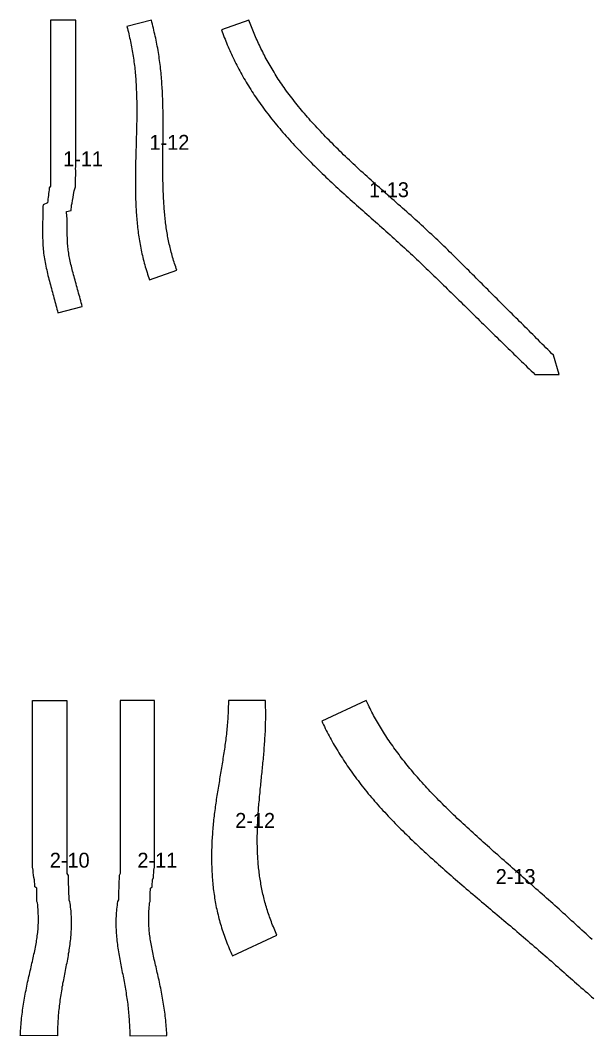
# Model space of a CAD drawing. Header units: metres. Extents: x 0 to 327, y -616 to 0.
# Drawn here: x 163.3 to 240, y -136.3 to 0 of the extents above; entities that cross this region are included whole.
import ezdxf

# ---------------------------------------------------------------- set-up
doc = ezdxf.new("R2010")
doc.units = ezdxf.units.M

msp = doc.modelspace()

# ---------------------------------------------------------------- linework, layer by layer
at = {"layer": 'F1_F'}
for points in [[(171.61, -38.42), (171.54, -38.16), (171.47, -37.9), (171.4, -37.65), (171.33, -37.39), (171.26, -37.13), (171.19, -36.88), (171.12, -36.62), (171.05, -36.37), (170.98, -36.12), (170.91, -35.87), (170.84, -35.62), (170.77, -35.37), (170.7, -35.12), (170.63, -34.88), (170.56, -34.63), (170.5, -34.39), (170.43, -34.15), (170.37, -33.91), (170.31, -33.68), (170.25, -33.45), (170.19, -33.22), (170.14, -32.99), (170.08, -32.76), (170.03, -32.54), (169.98, -32.32), (169.94, -32.1), (169.9, -31.89), (169.86, -31.68), (169.82, -31.47), (169.79, -31.26), (169.76, -31.05), (169.73, -30.84), (169.7, -30.64), (169.68, -30.43), (169.66, -30.22), (169.64, -30.01), (169.63, -29.8), (169.62, -29.58), (169.61, -29.37), (169.6, -29.15), (169.59, -28.93), (169.59, -28.71), (169.58, -28.48), (169.58, -28.26), (169.58, -28.03), (169.58, -27.79), (169.58, -27.56), (169.58, -27.1), (169.58, -26.75), (169.59, -26.72), (169.59, -26.68), (169.58, -26.61), (169.57, -26.52), (169.55, -26.41), (169.53, -26.27), (169.51, -26.11), (169.5, -25.89), (169.49, -25.68), (170.1, -25.53), (170.12, -25.33), (170.14, -25.1), (170.18, -24.83), (170.23, -24.53), (170.28, -24.18), (170.36, -23.8), (170.43, -23.37), (170.5, -22.89), (170.71, -22.36), (170.71, -22.15), (170.7, -22.05), (170.71, -21.75), (170.71, -21.44), (170.71, -21.13), (170.72, -20.81), (170.72, -20.5), (170.72, -20.2), (170.71, -19.89), (170.72, -19.68), (170.72, -19.5), (170.72, -19.25), (170.72, -19), (170.72, -18.75), (170.72, -18.5), (170.72, -18.25), (170.72, -18), (170.72, -17.75), (170.72, -17.5), (170.72, -17.25), (170.72, -17), (170.72, -16.75), (170.72, -16.5), (170.72, -16.25), (170.72, -16), (170.72, -15.75), (170.72, -15.5), (170.72, -15.25), (170.72, -15), (170.72, -14.75), (170.72, -14.5), (170.72, -14.25), (170.72, -14), (170.72, -13.75), (170.72, -13.5), (170.72, -13.25), (170.72, -13), (170.72, -12.75), (170.72, -12.5), (170.72, -12.25), (170.72, -12), (170.72, -11.75), (170.72, -11.5), (170.72, -11.25), (170.72, -11), (170.72, -10.75), (170.72, -10.5), (170.72, -10.25), (170.72, -10), (170.72, -9.75), (170.72, -9.5), (170.72, -9.25), (170.72, -9), (170.72, -8.75), (170.72, -8.5), (170.72, -8.25), (170.72, -8), (170.72, -7.75), (170.72, -7.5), (170.72, -7.25), (170.72, -7), (170.72, -6.75), (170.72, -6.5), (170.72, -6.25), (170.72, -6), (170.72, -5.75), (170.72, -5.5), (170.72, -5.25), (170.72, -5), (170.72, -4.75), (170.72, -4.5), (170.72, -4.25), (170.72, -4), (170.72, -3.75), (170.72, -3.5), (170.72, -3.25), (170.72, -3), (170.72, -2.75), (170.72, -2.5), (170.72, -2.25), (170.72, -2), (170.72, -1.75), (170.72, -1.5), (170.72, -1.25), (170.72, -1), (170.72, -0.75), (170.72, -0.5), (170.72, -0.25), (170.72, 0), (167.35, 0), (167.35, -0.25), (167.35, -0.5), (167.35, -0.75), (167.35, -1), (167.35, -1.25), (167.35, -1.5), (167.35, -1.75), (167.35, -2), (167.35, -2.25), (167.35, -2.5), (167.35, -2.75), (167.35, -3), (167.35, -3.25), (167.35, -3.5), (167.35, -3.75), (167.35, -4), (167.35, -4.25), (167.35, -4.5), (167.35, -4.75), (167.35, -5), (167.35, -5.25), (167.35, -5.5), (167.35, -5.75), (167.35, -6), (167.35, -6.25), (167.35, -6.5), (167.35, -6.75), (167.35, -7), (167.35, -7.25), (167.35, -7.5), (167.35, -7.75), (167.35, -8), (167.35, -8.25), (167.35, -8.5), (167.35, -8.75), (167.35, -9), (167.35, -9.25), (167.35, -9.5), (167.35, -9.75), (167.35, -10), (167.35, -10.25), (167.35, -10.5), (167.35, -10.75), (167.35, -11), (167.35, -11.25), (167.35, -11.5), (167.35, -11.75), (167.35, -12), (167.35, -12.25), (167.35, -12.5), (167.35, -12.75), (167.35, -13), (167.35, -13.25), (167.35, -13.5), (167.35, -13.75), (167.35, -14), (167.35, -14.25), (167.35, -14.5), (167.35, -14.75), (167.35, -15), (167.35, -15.25), (167.35, -15.5), (167.35, -15.75), (167.35, -16), (167.35, -16.25), (167.35, -16.5), (167.35, -16.75), (167.35, -17), (167.35, -17.25), (167.35, -17.5), (167.35, -17.75), (167.35, -18), (167.35, -18.25), (167.35, -18.5), (167.35, -18.75), (167.35, -19), (167.35, -19.25), (167.35, -19.5), (167.35, -19.75), (167.35, -20), (167.35, -20.25), (167.35, -20.5), (167.35, -20.75), (167.35, -21), (167.35, -21.25), (167.35, -21.5), (167.35, -21.75), (167.35, -22), (167.35, -22.25), (167.17, -22.5), (167.14, -22.75), (167.11, -23), (167.08, -23.25), (167.05, -23.5), (167.02, -23.75), (166.99, -24), (166.96, -24.25), (166.93, -24.5), (166.34, -24.75), (166.33, -25), (166.33, -25.25), (166.32, -25.5), (166.32, -25.75), (166.31, -26), (166.3, -26.25), (166.3, -26.5), (166.29, -26.75), (166.28, -27), (166.28, -27.25), (166.27, -27.5), (166.27, -27.75), (166.26, -28), (166.26, -28.25), (166.26, -28.5), (166.27, -28.75), (166.27, -29), (166.28, -29.25), (166.29, -29.5), (166.3, -29.75), (166.31, -30), (166.33, -30.25), (166.35, -30.5), (166.37, -30.75), (166.39, -31), (166.42, -31.25), (166.45, -31.5), (166.49, -31.75), (166.53, -32), (166.57, -32.25), (166.62, -32.5), (166.67, -32.75), (166.72, -33), (166.77, -33.25), (166.83, -33.5), (166.88, -33.75), (166.94, -34), (167, -34.25), (167.07, -34.5), (167.13, -34.75), (167.2, -35), (167.26, -35.25), (167.33, -35.5), (167.4, -35.75), (167.46, -36), (167.53, -36.25), (167.6, -36.5), (167.67, -36.75), (167.74, -37), (167.8, -37.25), (167.87, -37.5), (167.94, -37.75), (168.01, -38), (168.07, -38.25), (168.14, -38.5), (168.2, -38.75), (168.27, -39), (168.33, -39.25), (171.61, -38.42)], [(184.31, -33.54), (184.23, -33.32), (184.15, -33.1), (184.08, -32.88), (184, -32.66), (183.93, -32.44), (183.86, -32.22), (183.8, -32), (183.73, -31.78), (183.67, -31.56), (183.61, -31.35), (183.55, -31.13), (183.5, -30.91), (183.44, -30.69), (183.39, -30.48), (183.34, -30.26), (183.29, -30.04), (183.24, -29.82), (183.19, -29.6), (183.15, -29.39), (183.11, -29.17), (183.07, -28.95), (183.03, -28.73), (182.99, -28.51), (182.95, -28.28), (182.92, -28.06), (182.89, -27.84), (182.86, -27.62), (182.83, -27.39), (182.8, -27.17), (182.77, -26.94), (182.74, -26.71), (182.72, -26.49), (182.69, -26.26), (182.67, -26.03), (182.65, -25.8), (182.63, -25.57), (182.61, -25.34), (182.6, -25.11), (182.58, -24.88), (182.56, -24.65), (182.55, -24.42), (182.54, -24.19), (182.52, -23.95), (182.51, -23.72), (182.5, -23.48), (182.49, -23.25), (182.48, -23.01), (182.47, -22.78), (182.47, -22.54), (182.46, -22.3), (182.45, -22.06), (182.45, -21.82), (182.44, -21.58), (182.44, -21.34), (182.44, -21.1), (182.43, -20.86), (182.43, -20.62), (182.43, -20.38), (182.43, -20.14), (182.43, -19.89), (182.43, -19.65), (182.43, -19.4), (182.43, -19.16), (182.43, -18.91), (182.43, -18.67), (182.43, -18.42), (182.43, -18.17), (182.43, -17.93), (182.43, -17.68), (182.44, -17.43), (182.44, -17.18), (182.44, -16.93), (182.44, -16.68), (182.45, -16.43), (182.45, -16.18), (182.45, -15.93), (182.45, -15.67), (182.45, -15.42), (182.46, -15.17), (182.46, -14.91), (182.46, -14.66), (182.46, -14.4), (182.46, -14.14), (182.46, -13.89), (182.46, -13.63), (182.46, -13.37), (182.46, -13.11), (182.46, -12.85), (182.45, -12.59), (182.45, -12.33), (182.45, -12.07), (182.44, -11.81), (182.44, -11.55), (182.43, -11.29), (182.42, -11.03), (182.41, -10.76), (182.4, -10.5), (182.39, -10.24), (182.38, -9.97), (182.37, -9.71), (182.36, -9.44), (182.34, -9.18), (182.33, -8.91), (182.31, -8.64), (182.29, -8.37), (182.27, -8.11), (182.25, -7.84), (182.23, -7.57), (182.2, -7.3), (182.18, -7.03), (182.15, -6.76), (182.12, -6.49), (182.09, -6.22), (182.06, -5.95), (182.03, -5.67), (181.99, -5.4), (181.95, -5.13), (181.91, -4.85), (181.87, -4.58), (181.82, -4.31), (181.78, -4.03), (181.73, -3.76), (181.68, -3.48), (181.63, -3.21), (181.57, -2.94), (181.52, -2.66), (181.46, -2.39), (181.4, -2.12), (181.34, -1.85), (181.28, -1.59), (181.21, -1.32), (181.15, -1.05), (181.08, -0.79), (181.02, -0.52), (180.95, -0.26), (180.88, 0), (177.61, -0.83), (177.67, -1.08), (177.73, -1.33), (177.79, -1.58), (177.85, -1.83), (177.91, -2.08), (177.96, -2.33), (178.02, -2.58), (178.07, -2.83), (178.13, -3.08), (178.18, -3.33), (178.22, -3.58), (178.27, -3.83), (178.32, -4.08), (178.36, -4.33), (178.4, -4.58), (178.44, -4.83), (178.48, -5.08), (178.51, -5.33), (178.55, -5.58), (178.58, -5.83), (178.61, -6.08), (178.64, -6.33), (178.66, -6.58), (178.69, -6.83), (178.71, -7.08), (178.74, -7.33), (178.76, -7.58), (178.78, -7.83), (178.79, -8.08), (178.81, -8.33), (178.83, -8.58), (178.84, -8.83), (178.85, -9.08), (178.86, -9.33), (178.87, -9.58), (178.88, -9.83), (178.89, -10.08), (178.9, -10.33), (178.9, -10.58), (178.91, -10.83), (178.91, -11.08), (178.92, -11.33), (178.92, -11.58), (178.92, -11.83), (178.92, -12.08), (178.92, -12.33), (178.92, -12.58), (178.92, -12.83), (178.91, -13.08), (178.91, -13.33), (178.91, -13.58), (178.9, -13.83), (178.9, -14.08), (178.89, -14.33), (178.89, -14.58), (178.88, -14.83), (178.88, -15.08), (178.87, -15.33), (178.86, -15.58), (178.86, -15.83), (178.85, -16.08), (178.84, -16.33), (178.84, -16.58), (178.83, -16.83), (178.82, -17.08), (178.81, -17.33), (178.81, -17.58), (178.8, -17.83), (178.79, -18.08), (178.79, -18.33), (178.78, -18.58), (178.77, -18.83), (178.77, -19.08), (178.76, -19.33), (178.76, -19.58), (178.75, -19.83), (178.75, -20.08), (178.75, -20.33), (178.74, -20.58), (178.74, -20.83), (178.74, -21.08), (178.74, -21.33), (178.73, -21.58), (178.73, -21.83), (178.74, -22.08), (178.74, -22.33), (178.74, -22.58), (178.74, -22.83), (178.75, -23.08), (178.75, -23.33), (178.76, -23.58), (178.76, -23.83), (178.77, -24.08), (178.78, -24.33), (178.79, -24.58), (178.8, -24.83), (178.81, -25.08), (178.83, -25.33), (178.84, -25.58), (178.86, -25.83), (178.87, -26.08), (178.89, -26.33), (178.91, -26.58), (178.93, -26.83), (178.96, -27.08), (178.98, -27.33), (179.01, -27.58), (179.04, -27.83), (179.07, -28.08), (179.1, -28.33), (179.13, -28.58), (179.17, -28.83), (179.2, -29.08), (179.24, -29.33), (179.28, -29.58), (179.32, -29.83), (179.37, -30.08), (179.42, -30.33), (179.46, -30.58), (179.51, -30.83), (179.57, -31.08), (179.62, -31.33), (179.68, -31.58), (179.74, -31.83), (179.8, -32.08), (179.87, -32.33), (179.93, -32.58), (180, -32.83), (180.07, -33.08), (180.15, -33.33), (180.22, -33.58), (180.3, -33.83), (180.38, -34.08), (180.46, -34.33), (180.55, -34.58), (180.63, -34.83), (184.31, -33.54)], [(234.63, -44.7), (234.38, -44.45), (234.12, -44.2), (233.87, -43.95), (233.62, -43.7), (233.37, -43.45), (233.11, -43.2), (232.86, -42.95), (232.61, -42.69), (232.36, -42.44), (232.1, -42.19), (231.85, -41.94), (231.6, -41.68), (231.34, -41.43), (231.09, -41.18), (230.83, -40.92), (230.58, -40.67), (230.32, -40.42), (230.07, -40.17), (229.81, -39.92), (229.56, -39.66), (229.31, -39.41), (229.06, -39.16), (228.81, -38.91), (228.56, -38.66), (228.31, -38.41), (228.05, -38.16), (227.8, -37.91), (227.55, -37.66), (227.3, -37.4), (227.05, -37.15), (226.8, -36.9), (226.55, -36.65), (226.29, -36.39), (226.04, -36.14), (225.79, -35.89), (225.53, -35.63), (225.28, -35.38), (225.02, -35.13), (224.77, -34.87), (224.51, -34.62), (224.26, -34.36), (224, -34.11), (223.75, -33.86), (223.49, -33.6), (223.24, -33.35), (222.98, -33.1), (222.72, -32.84), (222.47, -32.59), (222.21, -32.34), (221.96, -32.08), (221.7, -31.83), (221.45, -31.58), (221.19, -31.32), (220.93, -31.07), (220.67, -30.81), (220.4, -30.55), (220.14, -30.3), (219.87, -30.04), (219.61, -29.79), (219.34, -29.53), (219.07, -29.27), (218.8, -29.02), (218.53, -28.76), (218.25, -28.51), (217.98, -28.25), (217.7, -28), (217.42, -27.74), (217.15, -27.49), (216.87, -27.23), (216.59, -26.98), (216.31, -26.72), (216.03, -26.47), (215.75, -26.21), (215.46, -25.96), (215.18, -25.71), (214.89, -25.46), (214.61, -25.2), (214.33, -24.95), (214.04, -24.7), (213.76, -24.45), (213.47, -24.2), (213.19, -23.95), (212.91, -23.7), (212.63, -23.45), (212.34, -23.2), (212.06, -22.95), (211.78, -22.7), (211.5, -22.45), (211.22, -22.2), (210.94, -21.96), (210.66, -21.71), (210.39, -21.46), (210.11, -21.22), (209.84, -20.97), (209.57, -20.72), (209.3, -20.48), (209.03, -20.23), (208.76, -19.99), (208.5, -19.74), (208.24, -19.5), (207.98, -19.26), (207.72, -19.01), (207.47, -18.77), (207.21, -18.53), (206.96, -18.28), (206.7, -18.04), (206.45, -17.8), (206.2, -17.55), (205.96, -17.31), (205.71, -17.07), (205.47, -16.83), (205.23, -16.58), (204.99, -16.34), (204.75, -16.1), (204.51, -15.86), (204.27, -15.62), (204.04, -15.38), (203.81, -15.14), (203.58, -14.9), (203.35, -14.66), (203.13, -14.42), (202.91, -14.18), (202.69, -13.94), (202.48, -13.71), (202.27, -13.47), (202.06, -13.23), (201.85, -13), (201.65, -12.76), (201.44, -12.53), (201.24, -12.29), (201.04, -12.06), (200.85, -11.82), (200.66, -11.59), (200.47, -11.35), (200.28, -11.12), (200.09, -10.89), (199.91, -10.65), (199.73, -10.42), (199.55, -10.19), (199.38, -9.95), (199.21, -9.72), (199.04, -9.49), (198.87, -9.26), (198.71, -9.03), (198.55, -8.8), (198.39, -8.57), (198.23, -8.35), (198.08, -8.12), (197.93, -7.89), (197.79, -7.66), (197.64, -7.44), (197.5, -7.21), (197.36, -6.98), (197.22, -6.75), (197.09, -6.53), (196.95, -6.3), (196.82, -6.07), (196.69, -5.84), (196.56, -5.61), (196.43, -5.39), (196.31, -5.16), (196.18, -4.93), (196.06, -4.7), (195.94, -4.48), (195.83, -4.25), (195.71, -4.02), (195.6, -3.8), (195.49, -3.57), (195.38, -3.35), (195.27, -3.12), (195.17, -2.9), (195.07, -2.67), (194.97, -2.45), (194.87, -2.23), (194.77, -2), (194.67, -1.78), (194.58, -1.56), (194.49, -1.33), (194.4, -1.11), (194.31, -0.89), (194.23, -0.66), (194.14, -0.44), (194.06, -0.22), (193.98, 0), (190.31, -1.29), (190.4, -1.54), (190.49, -1.79), (190.58, -2.04), (190.67, -2.29), (190.77, -2.54), (190.87, -2.79), (190.97, -3.04), (191.08, -3.29), (191.18, -3.54), (191.29, -3.79), (191.4, -4.04), (191.51, -4.29), (191.63, -4.54), (191.74, -4.79), (191.86, -5.04), (191.98, -5.29), (192.11, -5.54), (192.23, -5.79), (192.36, -6.04), (192.49, -6.29), (192.62, -6.54), (192.75, -6.79), (192.89, -7.04), (193.03, -7.29), (193.17, -7.54), (193.31, -7.79), (193.46, -8.04), (193.6, -8.29), (193.75, -8.54), (193.91, -8.79), (194.06, -9.04), (194.22, -9.29), (194.38, -9.54), (194.54, -9.79), (194.7, -10.04), (194.87, -10.29), (195.04, -10.54), (195.21, -10.79), (195.39, -11.04), (195.57, -11.29), (195.75, -11.54), (195.93, -11.79), (196.12, -12.04), (196.31, -12.29), (196.5, -12.54), (196.69, -12.79), (196.89, -13.04), (197.08, -13.29), (197.29, -13.54), (197.49, -13.79), (197.69, -14.04), (197.9, -14.29), (198.11, -14.54), (198.32, -14.79), (198.54, -15.04), (198.76, -15.29), (198.98, -15.54), (199.2, -15.79), (199.42, -16.04), (199.65, -16.29), (199.88, -16.54), (200.11, -16.79), (200.34, -17.04), (200.58, -17.29), (200.82, -17.54), (201.06, -17.79), (201.3, -18.04), (201.54, -18.29), (201.79, -18.54), (202.04, -18.79), (202.29, -19.04), (202.53, -19.29), (202.79, -19.54), (203.04, -19.79), (203.29, -20.04), (203.55, -20.29), (203.81, -20.54), (204.07, -20.79), (204.33, -21.04), (204.59, -21.29), (204.86, -21.54), (205.12, -21.79), (205.39, -22.04), (205.66, -22.29), (205.93, -22.54), (206.2, -22.79), (206.47, -23.04), (206.75, -23.29), (207.03, -23.54), (207.3, -23.79), (207.58, -24.04), (207.86, -24.29), (208.14, -24.54), (208.42, -24.79), (208.71, -25.04), (208.99, -25.29), (209.27, -25.54), (209.55, -25.79), (209.83, -26.04), (210.11, -26.29), (210.4, -26.54), (210.68, -26.79), (210.96, -27.04), (211.24, -27.29), (211.53, -27.54), (211.81, -27.79), (212.09, -28.04), (212.37, -28.29), (212.65, -28.54), (212.93, -28.79), (213.21, -29.04), (213.49, -29.29), (213.76, -29.54), (214.04, -29.79), (214.31, -30.04), (214.58, -30.29), (214.86, -30.54), (215.13, -30.79), (215.4, -31.04), (215.67, -31.29), (215.94, -31.54), (216.2, -31.79), (216.47, -32.04), (216.74, -32.29), (217, -32.54), (217.26, -32.79), (217.52, -33.04), (217.78, -33.29), (218.05, -33.54), (218.3, -33.79), (218.56, -34.04), (218.82, -34.29), (219.08, -34.54), (219.34, -34.79), (219.6, -35.04), (219.85, -35.29), (220.11, -35.54), (220.37, -35.79), (220.62, -36.04), (220.88, -36.29), (221.14, -36.54), (221.4, -36.79), (221.65, -37.04), (221.91, -37.29), (222.16, -37.54), (222.42, -37.79), (222.68, -38.04), (222.93, -38.29), (223.19, -38.54), (223.44, -38.79), (223.69, -39.04), (223.95, -39.29), (224.2, -39.54), (224.46, -39.79), (224.71, -40.04), (224.96, -40.29), (225.22, -40.54), (225.47, -40.79), (225.73, -41.04), (225.98, -41.29), (226.24, -41.54), (226.49, -41.79), (226.75, -42.04), (227, -42.29), (227.26, -42.54), (227.51, -42.79), (227.77, -43.04), (228.03, -43.29), (228.28, -43.54), (228.54, -43.79), (228.8, -44.04), (229.05, -44.29), (229.31, -44.54), (229.56, -44.79), (229.82, -45.04), (230.07, -45.29), (230.33, -45.54), (230.58, -45.79), (230.84, -46.04), (231.1, -46.29), (231.35, -46.54), (231.61, -46.79), (231.87, -47.04), (232.13, -47.29), (232.38, -47.54), (235.65, -47.54), (234.88, -44.95), (234.63, -44.7)]]:
    msp.add_lwpolyline(points, close=True, dxfattribs=at)
at = {"layer": 'F2_F'}
for points in [[(163.28, -136.26), (163.29, -136.14), (163.3, -135.86), (163.32, -135.59), (163.34, -135.32), (163.36, -135.04), (163.38, -134.77), (163.41, -134.49), (163.43, -134.22), (163.46, -133.95), (163.49, -133.67), (163.53, -133.4), (163.56, -133.13), (163.6, -132.85), (163.64, -132.58), (163.68, -132.31), (163.72, -132.04), (163.76, -131.77), (163.81, -131.5), (163.85, -131.23), (163.9, -130.96), (163.95, -130.7), (164, -130.43), (164.05, -130.16), (164.1, -129.9), (164.16, -129.63), (164.21, -129.37), (164.27, -129.11), (164.33, -128.84), (164.38, -128.58), (164.44, -128.33), (164.5, -128.07), (164.56, -127.81), (164.62, -127.56), (164.68, -127.3), (164.74, -127.05), (164.79, -126.8), (164.85, -126.56), (164.91, -126.31), (164.96, -126.07), (165.02, -125.83), (165.07, -125.59), (165.12, -125.35), (165.17, -125.11), (165.22, -124.88), (165.27, -124.65), (165.32, -124.42), (165.36, -124.19), (165.4, -123.97), (165.44, -123.75), (165.48, -123.52), (165.51, -123.31), (165.54, -123.09), (165.57, -122.88), (165.6, -122.66), (165.62, -122.45), (165.64, -122.24), (165.66, -122.03), (165.68, -121.82), (165.69, -121.61), (165.7, -121.41), (165.71, -121.2), (165.71, -120.99), (165.71, -120.76), (165.71, -120.55), (165.71, -120.37), (165.71, -120.17), (165.7, -119.97), (165.69, -119.75), (165.68, -119.53), (165.66, -119.3), (165.64, -119.06), (165.62, -118.73), (165.59, -118.43), (165.52, -118.25), (165.52, -118.06), (165.52, -117.86), (165.51, -117.61), (165.5, -117.38), (165.5, -117.18), (165.5, -116.98), (165.5, -116.74), (165.49, -116.5), (165.25, -116.29), (165.24, -116.09), (165.23, -115.88), (165.21, -115.62), (165.19, -115.35), (165.08, -115.05), (165.05, -114.74), (165.03, -114.4), (165.01, -114.05), (164.93, -113.67), (164.93, -113.41), (164.93, -113.19), (164.93, -112.89), (164.92, -112.58), (164.92, -112.28), (164.92, -112.02), (164.92, -111.78), (164.92, -111.51), (164.92, -111.24), (164.92, -111.01), (164.92, -110.78), (164.92, -110.53), (164.92, -110.28), (164.92, -110.03), (164.92, -109.78), (164.92, -109.53), (164.92, -109.28), (164.92, -109.03), (164.92, -108.78), (164.92, -108.53), (164.92, -108.28), (164.92, -108.03), (164.92, -107.78), (164.92, -107.53), (164.92, -107.28), (164.92, -107.03), (164.92, -106.78), (164.92, -106.53), (164.92, -106.28), (164.92, -106.03), (164.92, -105.78), (164.92, -105.53), (164.92, -105.28), (164.92, -105.03), (164.92, -104.78), (164.92, -104.53), (164.92, -104.28), (164.92, -104.03), (164.92, -103.78), (164.92, -103.53), (164.92, -103.28), (164.92, -103.03), (164.92, -102.78), (164.92, -102.53), (164.92, -102.28), (164.92, -102.03), (164.92, -101.78), (164.92, -101.53), (164.92, -101.28), (164.92, -101.03), (164.92, -100.78), (164.92, -100.53), (164.92, -100.28), (164.92, -100.03), (164.92, -99.78), (164.92, -99.53), (164.92, -99.28), (164.92, -99.03), (164.92, -98.78), (164.92, -98.53), (164.92, -98.28), (164.92, -98.03), (164.92, -97.78), (164.92, -97.53), (164.92, -97.28), (164.92, -97.03), (164.92, -96.78), (164.92, -96.53), (164.92, -96.28), (164.92, -96.03), (164.92, -95.78), (164.92, -95.53), (164.92, -95.28), (164.92, -95.03), (164.92, -94.78), (164.92, -94.53), (164.92, -94.28), (164.92, -94.03), (164.92, -93.78), (164.92, -93.53), (164.92, -93.28), (164.92, -93.03), (164.92, -92.78), (164.92, -92.53), (164.92, -92.28), (164.92, -92.03), (164.92, -91.78), (164.92, -91.53), (164.92, -91.28), (168.22, -91.28), (168.22, -91.28), (169.54, -91.28), (169.54, -91.53), (169.54, -91.78), (169.54, -92.03), (169.54, -92.28), (169.54, -92.53), (169.54, -92.78), (169.54, -93.03), (169.54, -93.28), (169.54, -93.53), (169.54, -93.78), (169.54, -94.03), (169.54, -94.28), (169.54, -94.53), (169.54, -94.78), (169.54, -95.03), (169.54, -95.28), (169.54, -95.53), (169.54, -95.78), (169.54, -96.03), (169.54, -96.28), (169.54, -96.53), (169.54, -96.78), (169.54, -97.03), (169.54, -97.28), (169.54, -97.53), (169.54, -97.78), (169.54, -98.03), (169.54, -98.28), (169.54, -98.53), (169.54, -98.78), (169.54, -99.03), (169.54, -99.28), (169.54, -99.53), (169.54, -99.78), (169.54, -100.03), (169.54, -100.28), (169.54, -100.53), (169.54, -100.78), (169.54, -101.03), (169.54, -101.28), (169.54, -101.53), (169.54, -101.78), (169.54, -102.03), (169.54, -102.28), (169.54, -102.53), (169.54, -102.78), (169.54, -103.03), (169.54, -103.28), (169.54, -103.53), (169.54, -103.78), (169.54, -104.03), (169.54, -104.28), (169.54, -104.53), (169.54, -104.78), (169.54, -105.03), (169.54, -105.28), (169.54, -105.53), (169.54, -105.78), (169.54, -106.03), (169.54, -106.28), (169.54, -106.53), (169.54, -106.78), (169.54, -107.03), (169.54, -107.28), (169.54, -107.53), (169.54, -107.78), (169.54, -108.03), (169.54, -108.28), (169.54, -108.53), (169.54, -108.78), (169.54, -109.03), (169.54, -109.28), (169.54, -109.53), (169.54, -109.78), (169.54, -110.03), (169.54, -110.28), (169.54, -110.53), (169.54, -110.78), (169.54, -111.03), (169.54, -111.28), (169.54, -111.53), (169.54, -111.78), (169.54, -112.03), (169.54, -112.28), (169.54, -112.53), (169.54, -112.78), (169.54, -113.03), (169.54, -113.28), (169.54, -113.53), (169.54, -113.78), (169.54, -114.03), (169.54, -114.28), (169.54, -114.53), (169.69, -114.78), (169.7, -115.03), (169.71, -115.28), (169.71, -115.53), (169.72, -115.78), (169.73, -116.03), (169.74, -116.28), (169.75, -116.53), (169.75, -116.78), (169.76, -117.03), (169.77, -117.28), (169.78, -117.53), (169.78, -117.78), (169.79, -118.03), (169.9, -118.28), (169.94, -118.53), (169.97, -118.78), (170, -119.03), (170.03, -119.28), (170.05, -119.53), (170.07, -119.78), (170.09, -120.03), (170.1, -120.28), (170.11, -120.53), (170.12, -120.78), (170.12, -121.03), (170.12, -121.28), (170.12, -121.53), (170.11, -121.78), (170.1, -122.03), (170.09, -122.28), (170.08, -122.53), (170.06, -122.78), (170.04, -123.03), (170.01, -123.28), (169.98, -123.53), (169.95, -123.78), (169.92, -124.03), (169.89, -124.28), (169.85, -124.53), (169.82, -124.78), (169.78, -125.03), (169.73, -125.28), (169.69, -125.53), (169.65, -125.78), (169.6, -126.03), (169.56, -126.28), (169.51, -126.53), (169.46, -126.78), (169.41, -127.03), (169.36, -127.28), (169.31, -127.53), (169.26, -127.78), (169.21, -128.03), (169.16, -128.28), (169.12, -128.53), (169.07, -128.78), (169.02, -129.03), (168.97, -129.28), (168.93, -129.53), (168.88, -129.78), (168.84, -130.03), (168.8, -130.28), (168.76, -130.53), (168.72, -130.78), (168.68, -131.03), (168.64, -131.28), (168.61, -131.53), (168.58, -131.78), (168.54, -132.03), (168.52, -132.28), (168.49, -132.53), (168.46, -132.78), (168.43, -133.03), (168.41, -133.28), (168.39, -133.53), (168.37, -133.78), (168.35, -134.03), (168.33, -134.28), (168.32, -134.53), (168.31, -134.78), (168.29, -135.03), (168.28, -135.28), (168.28, -135.53), (168.27, -135.78), (168.27, -136.03), (168.26, -136.28), (163.28, -136.26)], [(182.96, -136.26), (182.95, -136.14), (182.94, -135.86), (182.92, -135.59), (182.9, -135.32), (182.88, -135.04), (182.86, -134.77), (182.83, -134.49), (182.81, -134.22), (182.78, -133.95), (182.75, -133.67), (182.72, -133.4), (182.68, -133.13), (182.64, -132.85), (182.61, -132.58), (182.57, -132.31), (182.53, -132.04), (182.48, -131.77), (182.44, -131.5), (182.39, -131.23), (182.34, -130.96), (182.29, -130.7), (182.24, -130.43), (182.19, -130.16), (182.14, -129.9), (182.08, -129.63), (182.03, -129.37), (181.97, -129.11), (181.92, -128.84), (181.86, -128.58), (181.8, -128.33), (181.74, -128.07), (181.68, -127.81), (181.62, -127.56), (181.57, -127.3), (181.51, -127.05), (181.45, -126.8), (181.39, -126.56), (181.34, -126.31), (181.28, -126.07), (181.22, -125.83), (181.17, -125.59), (181.12, -125.35), (181.07, -125.11), (181.02, -124.88), (180.97, -124.65), (180.93, -124.42), (180.88, -124.19), (180.84, -123.97), (180.8, -123.75), (180.77, -123.52), (180.73, -123.31), (180.7, -123.09), (180.67, -122.88), (180.64, -122.66), (180.62, -122.45), (180.6, -122.24), (180.58, -122.03), (180.57, -121.82), (180.55, -121.61), (180.54, -121.41), (180.54, -121.2), (180.53, -120.99), (180.53, -120.76), (180.53, -120.55), (180.53, -120.37), (180.54, -120.17), (180.54, -119.97), (180.55, -119.75), (180.56, -119.53), (180.58, -119.3), (180.6, -119.06), (180.63, -118.73), (180.65, -118.43), (180.72, -118.25), (180.72, -118.06), (180.73, -117.86), (180.73, -117.61), (180.74, -117.38), (180.74, -117.18), (180.74, -116.98), (180.75, -116.74), (180.75, -116.5), (180.99, -116.29), (181, -116.09), (181.01, -115.88), (181.03, -115.62), (181.05, -115.35), (181.17, -115.05), (181.19, -114.74), (181.21, -114.4), (181.23, -114.05), (181.32, -113.67), (181.32, -113.41), (181.31, -113.19), (181.32, -112.89), (181.32, -112.58), (181.32, -112.28), (181.32, -112.02), (181.32, -111.78), (181.32, -111.51), (181.32, -111.24), (181.32, -111.01), (181.32, -110.78), (181.32, -110.53), (181.32, -110.28), (181.32, -110.03), (181.32, -109.78), (181.32, -109.53), (181.32, -109.28), (181.32, -109.03), (181.32, -108.78), (181.32, -108.53), (181.32, -108.28), (181.32, -108.03), (181.32, -107.78), (181.32, -107.53), (181.32, -107.28), (181.32, -107.03), (181.32, -106.78), (181.32, -106.53), (181.32, -106.28), (181.32, -106.03), (181.32, -105.78), (181.32, -105.53), (181.32, -105.28), (181.32, -105.03), (181.32, -104.78), (181.32, -104.53), (181.32, -104.28), (181.32, -104.03), (181.32, -103.78), (181.32, -103.53), (181.32, -103.28), (181.32, -103.03), (181.32, -102.78), (181.32, -102.53), (181.32, -102.28), (181.32, -102.03), (181.32, -101.78), (181.32, -101.53), (181.32, -101.28), (181.32, -101.03), (181.32, -100.78), (181.32, -100.53), (181.32, -100.28), (181.32, -100.03), (181.32, -99.78), (181.32, -99.53), (181.32, -99.28), (181.32, -99.03), (181.32, -98.78), (181.32, -98.53), (181.32, -98.28), (181.32, -98.03), (181.32, -97.78), (181.32, -97.53), (181.32, -97.28), (181.32, -97.03), (181.32, -96.78), (181.32, -96.53), (181.32, -96.28), (181.32, -96.03), (181.32, -95.78), (181.32, -95.53), (181.32, -95.28), (181.32, -95.03), (181.32, -94.78), (181.32, -94.53), (181.32, -94.28), (181.32, -94.03), (181.32, -93.78), (181.32, -93.53), (181.32, -93.28), (181.32, -93.03), (181.32, -92.78), (181.32, -92.53), (181.32, -92.28), (181.32, -92.03), (181.32, -91.78), (181.32, -91.53), (181.32, -91.28), (178.02, -91.28), (178.02, -91.28), (176.71, -91.28), (176.71, -91.53), (176.71, -91.78), (176.71, -92.03), (176.71, -92.28), (176.71, -92.53), (176.71, -92.78), (176.71, -93.03), (176.71, -93.28), (176.71, -93.53), (176.71, -93.78), (176.71, -94.03), (176.71, -94.28), (176.71, -94.53), (176.71, -94.78), (176.71, -95.03), (176.71, -95.28), (176.71, -95.53), (176.71, -95.78), (176.71, -96.03), (176.71, -96.28), (176.71, -96.53), (176.71, -96.78), (176.71, -97.03), (176.71, -97.28), (176.71, -97.53), (176.71, -97.78), (176.71, -98.03), (176.71, -98.28), (176.71, -98.53), (176.71, -98.78), (176.71, -99.03), (176.71, -99.28), (176.71, -99.53), (176.71, -99.78), (176.71, -100.03), (176.71, -100.28), (176.71, -100.53), (176.71, -100.78), (176.71, -101.03), (176.71, -101.28), (176.71, -101.53), (176.71, -101.78), (176.71, -102.03), (176.71, -102.28), (176.71, -102.53), (176.71, -102.78), (176.71, -103.03), (176.71, -103.28), (176.71, -103.53), (176.71, -103.78), (176.71, -104.03), (176.71, -104.28), (176.71, -104.53), (176.71, -104.78), (176.71, -105.03), (176.71, -105.28), (176.71, -105.53), (176.71, -105.78), (176.71, -106.03), (176.71, -106.28), (176.71, -106.53), (176.71, -106.78), (176.71, -107.03), (176.71, -107.28), (176.71, -107.53), (176.71, -107.78), (176.71, -108.03), (176.71, -108.28), (176.71, -108.53), (176.71, -108.78), (176.71, -109.03), (176.71, -109.28), (176.71, -109.53), (176.71, -109.78), (176.71, -110.03), (176.71, -110.28), (176.71, -110.53), (176.71, -110.78), (176.71, -111.03), (176.71, -111.28), (176.71, -111.53), (176.71, -111.78), (176.71, -112.03), (176.71, -112.28), (176.71, -112.53), (176.71, -112.78), (176.71, -113.03), (176.71, -113.28), (176.71, -113.53), (176.71, -113.78), (176.71, -114.03), (176.71, -114.28), (176.71, -114.53), (176.55, -114.78), (176.54, -115.03), (176.54, -115.28), (176.53, -115.53), (176.52, -115.78), (176.51, -116.03), (176.5, -116.28), (176.5, -116.53), (176.49, -116.78), (176.48, -117.03), (176.47, -117.28), (176.47, -117.53), (176.46, -117.78), (176.45, -118.03), (176.34, -118.28), (176.31, -118.53), (176.27, -118.78), (176.24, -119.03), (176.22, -119.28), (176.19, -119.53), (176.17, -119.78), (176.16, -120.03), (176.14, -120.28), (176.13, -120.53), (176.13, -120.78), (176.12, -121.03), (176.12, -121.28), (176.12, -121.53), (176.13, -121.78), (176.14, -122.03), (176.15, -122.28), (176.17, -122.53), (176.19, -122.78), (176.21, -123.03), (176.23, -123.28), (176.26, -123.53), (176.29, -123.78), (176.32, -124.03), (176.35, -124.28), (176.39, -124.53), (176.43, -124.78), (176.47, -125.03), (176.51, -125.28), (176.55, -125.53), (176.6, -125.78), (176.64, -126.03), (176.69, -126.28), (176.73, -126.53), (176.78, -126.78), (176.83, -127.03), (176.88, -127.28), (176.93, -127.53), (176.98, -127.78), (177.03, -128.03), (177.08, -128.28), (177.13, -128.53), (177.18, -128.78), (177.22, -129.03), (177.27, -129.28), (177.32, -129.53), (177.36, -129.78), (177.4, -130.03), (177.45, -130.28), (177.49, -130.53), (177.52, -130.78), (177.56, -131.03), (177.6, -131.28), (177.63, -131.53), (177.67, -131.78), (177.7, -132.03), (177.73, -132.28), (177.76, -132.53), (177.78, -132.78), (177.81, -133.03), (177.83, -133.28), (177.85, -133.53), (177.87, -133.78), (177.89, -134.03), (177.91, -134.28), (177.92, -134.53), (177.94, -134.78), (177.95, -135.03), (177.96, -135.28), (177.97, -135.53), (177.97, -135.78), (177.98, -136.03), (177.98, -136.28), (182.96, -136.26)], [(197.75, -122.79), (197.74, -122.78), (197.64, -122.56), (197.54, -122.33), (197.45, -122.11), (197.35, -121.89), (197.26, -121.67), (197.17, -121.45), (197.08, -121.23), (197, -121.01), (196.92, -120.79), (196.84, -120.57), (196.76, -120.35), (196.68, -120.13), (196.61, -119.91), (196.53, -119.69), (196.46, -119.47), (196.39, -119.25), (196.33, -119.03), (196.26, -118.81), (196.2, -118.59), (196.14, -118.37), (196.08, -118.15), (196.02, -117.94), (195.97, -117.72), (195.92, -117.5), (195.86, -117.28), (195.82, -117.06), (195.77, -116.84), (195.72, -116.62), (195.68, -116.4), (195.64, -116.18), (195.6, -115.96), (195.56, -115.74), (195.52, -115.52), (195.49, -115.29), (195.45, -115.07), (195.42, -114.85), (195.39, -114.63), (195.36, -114.41), (195.34, -114.18), (195.31, -113.96), (195.29, -113.74), (195.27, -113.51), (195.24, -113.29), (195.23, -113.06), (195.21, -112.84), (195.19, -112.61), (195.18, -112.39), (195.17, -112.16), (195.15, -111.93), (195.14, -111.7), (195.13, -111.48), (195.13, -111.25), (195.12, -111.02), (195.12, -110.79), (195.11, -110.56), (195.11, -110.33), (195.11, -110.1), (195.11, -109.87), (195.11, -109.63), (195.11, -109.4), (195.12, -109.17), (195.12, -108.94), (195.13, -108.7), (195.13, -108.47), (195.14, -108.24), (195.15, -108), (195.16, -107.77), (195.17, -107.53), (195.18, -107.3), (195.2, -107.06), (195.21, -106.82), (195.23, -106.59), (195.24, -106.35), (195.26, -106.11), (195.28, -105.87), (195.29, -105.63), (195.31, -105.39), (195.33, -105.15), (195.35, -104.91), (195.38, -104.67), (195.4, -104.42), (195.42, -104.18), (195.44, -103.93), (195.47, -103.69), (195.49, -103.44), (195.51, -103.2), (195.54, -102.95), (195.56, -102.7), (195.59, -102.45), (195.61, -102.2), (195.64, -101.95), (195.67, -101.7), (195.69, -101.45), (195.72, -101.2), (195.74, -100.95), (195.77, -100.7), (195.79, -100.44), (195.82, -100.19), (195.85, -99.93), (195.87, -99.68), (195.89, -99.42), (195.92, -99.16), (195.94, -98.91), (195.97, -98.65), (195.99, -98.39), (196.01, -98.13), (196.03, -97.87), (196.05, -97.61), (196.07, -97.35), (196.09, -97.08), (196.11, -96.82), (196.13, -96.56), (196.14, -96.29), (196.16, -96.03), (196.17, -95.76), (196.19, -95.5), (196.2, -95.23), (196.21, -94.96), (196.22, -94.7), (196.23, -94.43), (196.23, -94.16), (196.24, -93.89), (196.24, -93.62), (196.24, -93.35), (196.24, -93.08), (196.24, -92.8), (196.24, -92.53), (196.23, -92.26), (196.23, -91.99), (196.22, -91.71), (196.21, -91.44), (196.2, -91.28), (191.22, -91.31), (191.22, -91.56), (191.22, -91.81), (191.21, -92.06), (191.21, -92.31), (191.2, -92.56), (191.19, -92.81), (191.18, -93.06), (191.17, -93.31), (191.15, -93.56), (191.14, -93.81), (191.12, -94.06), (191.1, -94.31), (191.08, -94.56), (191.06, -94.81), (191.03, -95.06), (191.01, -95.31), (190.98, -95.56), (190.95, -95.81), (190.92, -96.06), (190.89, -96.31), (190.86, -96.56), (190.83, -96.81), (190.8, -97.06), (190.76, -97.31), (190.73, -97.56), (190.69, -97.81), (190.66, -98.06), (190.62, -98.31), (190.58, -98.56), (190.54, -98.81), (190.5, -99.06), (190.46, -99.31), (190.42, -99.56), (190.38, -99.81), (190.34, -100.06), (190.3, -100.31), (190.26, -100.56), (190.22, -100.81), (190.17, -101.06), (190.13, -101.31), (190.09, -101.56), (190.05, -101.81), (190.01, -102.06), (189.97, -102.31), (189.92, -102.56), (189.88, -102.81), (189.84, -103.06), (189.8, -103.31), (189.76, -103.56), (189.72, -103.81), (189.68, -104.06), (189.64, -104.31), (189.6, -104.56), (189.57, -104.81), (189.53, -105.06), (189.49, -105.31), (189.46, -105.56), (189.43, -105.81), (189.39, -106.06), (189.36, -106.31), (189.33, -106.56), (189.3, -106.81), (189.27, -107.06), (189.24, -107.31), (189.22, -107.56), (189.19, -107.81), (189.17, -108.06), (189.14, -108.31), (189.12, -108.56), (189.1, -108.81), (189.08, -109.06), (189.07, -109.31), (189.05, -109.56), (189.03, -109.81), (189.02, -110.06), (189.01, -110.31), (189, -110.56), (188.99, -110.81), (188.98, -111.06), (188.97, -111.31), (188.97, -111.56), (188.96, -111.81), (188.96, -112.06), (188.96, -112.31), (188.96, -112.56), (188.96, -112.81), (188.97, -113.06), (188.97, -113.31), (188.98, -113.56), (188.99, -113.81), (189, -114.06), (189.01, -114.31), (189.03, -114.56), (189.04, -114.81), (189.06, -115.06), (189.08, -115.31), (189.1, -115.56), (189.12, -115.81), (189.15, -116.06), (189.17, -116.31), (189.2, -116.56), (189.23, -116.81), (189.27, -117.06), (189.3, -117.31), (189.34, -117.56), (189.38, -117.81), (189.42, -118.06), (189.46, -118.31), (189.51, -118.56), (189.56, -118.81), (189.6, -119.06), (189.66, -119.31), (189.71, -119.56), (189.77, -119.81), (189.83, -120.06), (189.89, -120.31), (189.95, -120.56), (190.02, -120.81), (190.09, -121.06), (190.16, -121.31), (190.24, -121.56), (190.31, -121.81), (190.39, -122.06), (190.48, -122.31), (190.56, -122.56), (190.65, -122.81), (190.74, -123.06), (190.83, -123.31), (190.92, -123.56), (191.02, -123.81), (191.12, -124.06), (191.22, -124.31), (191.33, -124.56), (191.43, -124.81), (191.54, -125.06), (191.66, -125.31), (191.77, -125.56), (197.75, -122.79)]]:
    msp.add_lwpolyline(points, close=True, dxfattribs=at)
msp.add_lwpolyline([(240.07, -123.38), (239.8, -123.13), (239.53, -122.88), (239.25, -122.62), (238.98, -122.37), (238.7, -122.11), (238.42, -121.86), (238.15, -121.61), (237.87, -121.35), (237.59, -121.1), (237.31, -120.85), (237.03, -120.59), (236.76, -120.34), (236.47, -120.08), (236.19, -119.83), (235.91, -119.58), (235.63, -119.32), (235.35, -119.07), (235.07, -118.82), (234.78, -118.56), (234.5, -118.31), (234.22, -118.06), (233.93, -117.81), (233.65, -117.55), (233.37, -117.3), (233.08, -117.05), (232.8, -116.8), (232.52, -116.55), (232.24, -116.29), (231.95, -116.04), (231.67, -115.79), (231.38, -115.54), (231.09, -115.29), (230.81, -115.03), (230.52, -114.78), (230.23, -114.53), (229.95, -114.28), (229.66, -114.03), (229.38, -113.78), (229.09, -113.53), (228.81, -113.28), (228.52, -113.03), (228.24, -112.78), (227.96, -112.53), (227.67, -112.28), (227.39, -112.03), (227.11, -111.79), (226.83, -111.54), (226.55, -111.29), (226.27, -111.04), (226, -110.8), (225.72, -110.55), (225.44, -110.3), (225.17, -110.06), (224.89, -109.81), (224.62, -109.56), (224.35, -109.32), (224.08, -109.07), (223.81, -108.82), (223.54, -108.58), (223.27, -108.33), (223, -108.09), (222.73, -107.84), (222.47, -107.6), (222.21, -107.35), (221.95, -107.11), (221.7, -106.87), (221.44, -106.63), (221.19, -106.39), (220.95, -106.14), (220.7, -105.9), (220.45, -105.66), (220.21, -105.42), (219.97, -105.18), (219.73, -104.94), (219.49, -104.7), (219.26, -104.46), (219.02, -104.22), (218.79, -103.98), (218.56, -103.74), (218.34, -103.5), (218.11, -103.26), (217.89, -103.02), (217.67, -102.78), (217.45, -102.55), (217.23, -102.31), (217.02, -102.07), (216.81, -101.83), (216.6, -101.6), (216.39, -101.36), (216.19, -101.13), (215.99, -100.89), (215.79, -100.66), (215.6, -100.43), (215.41, -100.19), (215.22, -99.96), (215.04, -99.73), (214.85, -99.5), (214.67, -99.26), (214.49, -99.03), (214.31, -98.8), (214.14, -98.56), (213.96, -98.33), (213.79, -98.1), (213.62, -97.87), (213.45, -97.63), (213.29, -97.4), (213.12, -97.17), (212.96, -96.94), (212.81, -96.71), (212.65, -96.48), (212.5, -96.25), (212.35, -96.02), (212.2, -95.79), (212.05, -95.56), (211.91, -95.33), (211.77, -95.1), (211.63, -94.88), (211.5, -94.65), (211.36, -94.42), (211.23, -94.2), (211.1, -93.97), (210.98, -93.74), (210.85, -93.52), (210.73, -93.29), (210.61, -93.07), (210.49, -92.84), (210.37, -92.61), (210.26, -92.39), (210.15, -92.16), (210.04, -91.94), (209.93, -91.72), (209.83, -91.49), (209.73, -91.28), (203.75, -94.05), (203.87, -94.3), (203.99, -94.55), (204.11, -94.8), (204.23, -95.05), (204.36, -95.3), (204.49, -95.55), (204.62, -95.8), (204.75, -96.05), (204.89, -96.3), (205.02, -96.55), (205.16, -96.8), (205.31, -97.05), (205.45, -97.3), (205.6, -97.55), (205.75, -97.8), (205.9, -98.05), (206.05, -98.3), (206.21, -98.55), (206.37, -98.8), (206.53, -99.05), (206.69, -99.3), (206.86, -99.55), (207.02, -99.8), (207.19, -100.05), (207.36, -100.3), (207.54, -100.55), (207.71, -100.8), (207.89, -101.05), (208.07, -101.3), (208.26, -101.55), (208.44, -101.8), (208.63, -102.05), (208.82, -102.3), (209.01, -102.55), (209.2, -102.8), (209.4, -103.05), (209.6, -103.3), (209.81, -103.55), (210.01, -103.8), (210.22, -104.05), (210.43, -104.3), (210.65, -104.55), (210.86, -104.8), (211.08, -105.05), (211.3, -105.3), (211.53, -105.55), (211.75, -105.8), (211.98, -106.05), (212.21, -106.3), (212.44, -106.55), (212.68, -106.8), (212.91, -107.05), (213.15, -107.3), (213.39, -107.55), (213.63, -107.8), (213.88, -108.05), (214.13, -108.3), (214.38, -108.55), (214.63, -108.8), (214.88, -109.05), (215.14, -109.3), (215.39, -109.55), (215.65, -109.8), (215.92, -110.05), (216.18, -110.3), (216.44, -110.55), (216.71, -110.8), (216.98, -111.05), (217.25, -111.3), (217.52, -111.55), (217.79, -111.8), (218.06, -112.05), (218.34, -112.3), (218.61, -112.55), (218.88, -112.8), (219.16, -113.05), (219.44, -113.3), (219.72, -113.55), (220, -113.8), (220.28, -114.05), (220.57, -114.3), (220.85, -114.55), (221.14, -114.8), (221.42, -115.05), (221.71, -115.3), (222, -115.55), (222.29, -115.8), (222.58, -116.05), (222.87, -116.3), (223.16, -116.55), (223.46, -116.8), (223.75, -117.05), (224.05, -117.3), (224.34, -117.55), (224.64, -117.8), (224.93, -118.05), (225.23, -118.3), (225.52, -118.55), (225.82, -118.8), (226.11, -119.05), (226.41, -119.3), (226.71, -119.55), (227, -119.8), (227.3, -120.05), (227.59, -120.3), (227.89, -120.55), (228.19, -120.8), (228.49, -121.05), (228.79, -121.3), (229.09, -121.55), (229.38, -121.8), (229.68, -122.05), (229.97, -122.3), (230.27, -122.55), (230.56, -122.8), (230.85, -123.05), (231.14, -123.3), (231.43, -123.55), (231.72, -123.8), (232.01, -124.05), (232.3, -124.3), (232.59, -124.55), (232.88, -124.8), (233.16, -125.05), (233.45, -125.3), (233.74, -125.55), (234.02, -125.8), (234.31, -126.05), (234.59, -126.3), (234.88, -126.55), (235.16, -126.8), (235.44, -127.05), (235.73, -127.3), (236.01, -127.55), (236.29, -127.8), (236.57, -128.05), (236.86, -128.3), (237.14, -128.55), (237.42, -128.8), (237.71, -129.05), (237.99, -129.3), (238.28, -129.55), (238.57, -129.8), (238.85, -130.05), (239.14, -130.3), (239.43, -130.55), (239.71, -130.8), (240, -131.05), (240.28, -131.3)], dxfattribs=at)

# ---------------------------------------------------------------- texts
at = {"layer": 'F1_F'}
for s, p in [('1-12', (180.63, -17.38)), ('1-11', (169.03, -19.59)), ('1-13', (210.11, -23.74))]:
    msp.add_text(s, height=2, dxfattribs=at).set_placement(p)
at = {"layer": 'F2_F'}
for s, p in [('2-12', (192.14, -108.39)), ('2-10', (167.24, -113.73)), ('2-11', (179.01, -113.73)), ('2-13', (227.12, -115.92))]:
    msp.add_text(s, height=2, dxfattribs=at).set_placement(p)

doc.saveas('drawing.dxf')
